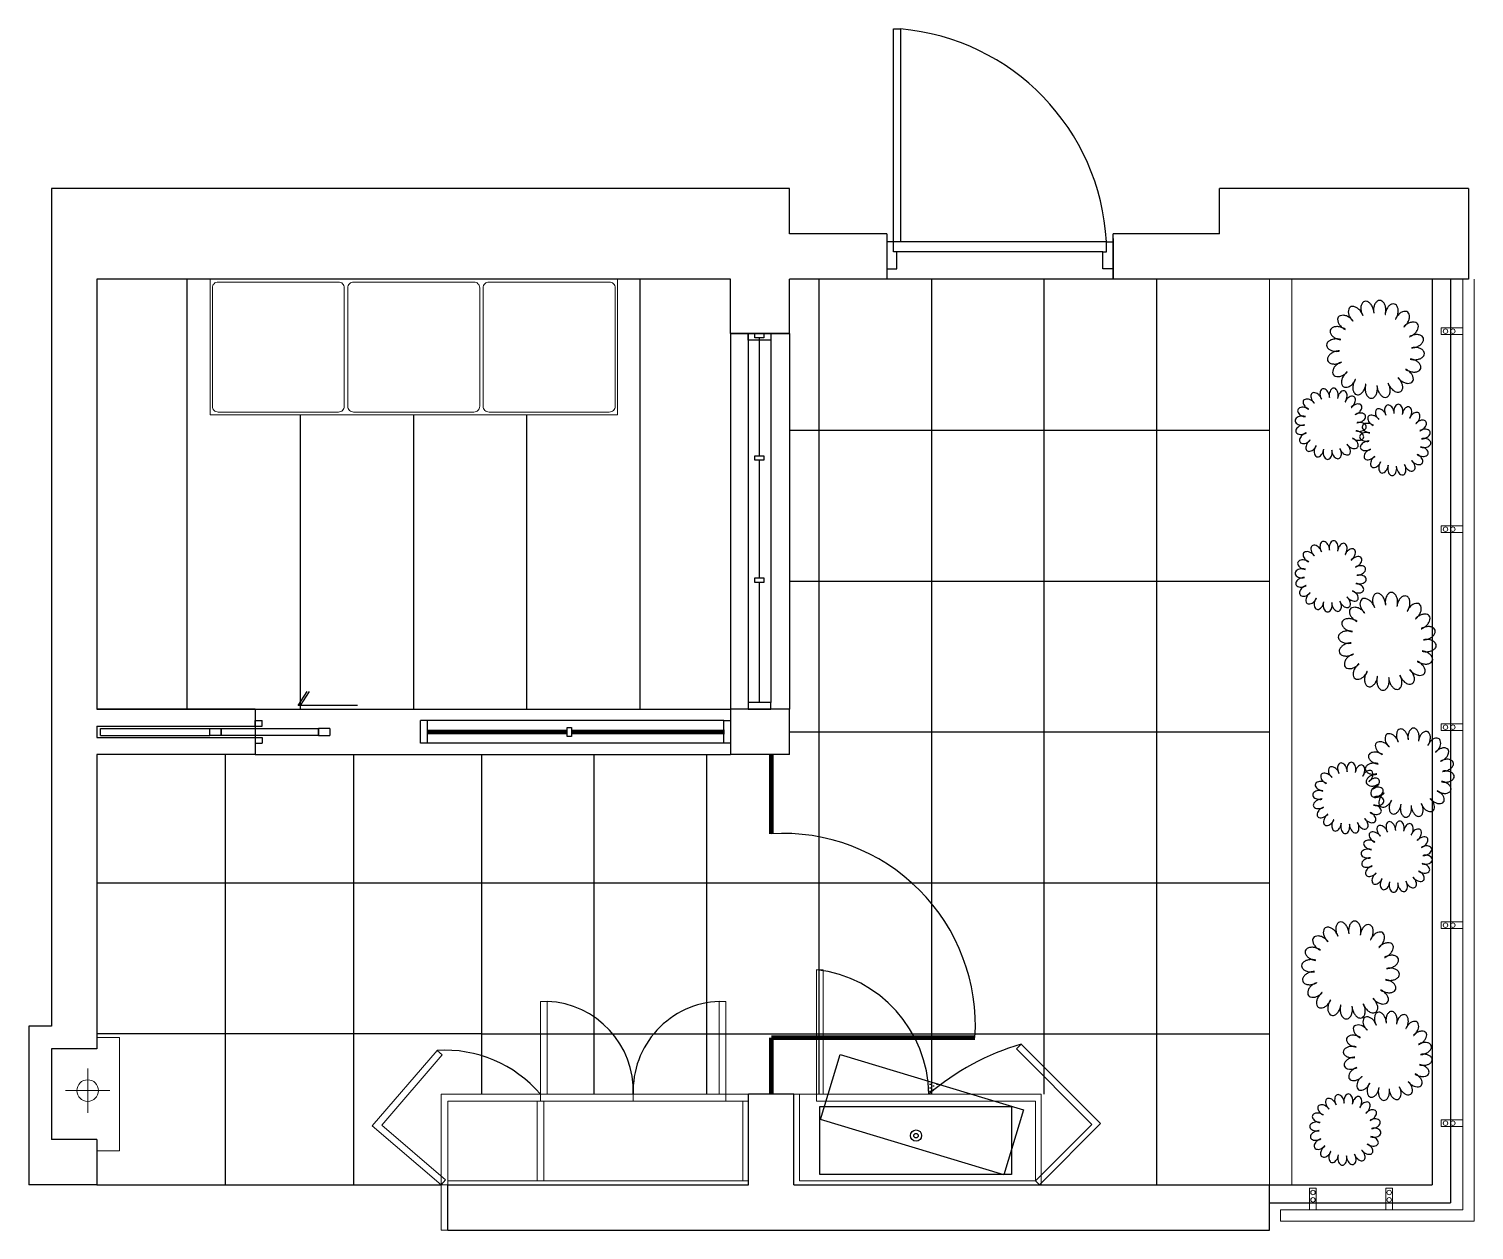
# Model space of a CAD drawing. Header units: millimetres. Extents: x -26121 to -19736, y 6810 to 12115.
import ezdxf

# ---------------------------------------------------------------- set-up
doc = ezdxf.new("R2010")
doc.units = ezdxf.units.MM
doc.linetypes.add('DASHED', pattern=[0.75, 0.5, -0.25])
for name, color, linetype in [('2sec', 2, 'Continuous'), ('4ele', 4, 'Continuous'), ('4win', 4, 'Continuous'), ('5dor', 5, 'Continuous'), ('5fur', 5, 'DASHED'), ('5pat', 5, 'Continuous'), ('8tre', 8, 'Continuous'), ('9hat', 9, 'Continuous')]:
    doc.layers.add(name, color=color, linetype=linetype)
doc.layers.add('6fin', color=6, linetype='Continuous', lineweight=20)
doc.layers.add('6fur', color=7, linetype='Continuous', lineweight=20)

# ---------------------------------------------------------------- blocks, each defined once
blk = doc.blocks.new('P14')
for points in [[(-95, 476, 0.147375), (-114, 463, 0.107136), (-128, 435, 0.076467), (-131, 402, 0.063414), (-123, 362, 0.046316), (-112, 336, 0.076467)], [(2, 358, 0.008007), (2, 361, 0.063414), (-5, 401, 0.063414), (-22, 437, 0.076467), (-44, 462, 0.107136), (-72, 477, 0.147375), (-95, 476, 0.147375)], [(59, 487, 0.147375), (37, 480, 0.107136), (15, 458, 0.076467), (2, 427, 0.063414), (-3, 388, 0.046316), (0, 359, 0.076467)], [(115, 345, 0.008007), (116, 348, 0.063414), (121, 388, 0.063414), (116, 427, 0.076467), (103, 458, 0.107136), (81, 480, 0.147375), (59, 487, 0.147375)], [(209, 450, 0.147375), (186, 450, 0.107136), (158, 436, 0.076467), (136, 411, 0.063414), (119, 375, 0.046316), (113, 346, 0.076467)], [(218, 297, 0.008007), (220, 300, 0.063414), (237, 336, 0.063414), (245, 376, 0.076467), (242, 409, 0.107136), (228, 437, 0.147375), (209, 450, 0.147375)], [(-356, 319, 0.147375), (-364, 297, 0.107136), (-359, 266, 0.076467), (-342, 237, 0.063414), (-312, 210, 0.046316), (-287, 195, 0.076467)], [(-208, 280, 0.008007), (-210, 283, 0.063414), (-239, 310, 0.063414), (-275, 330, 0.076467), (-307, 337, 0.107136), (-338, 332, 0.147375), (-356, 319, 0.147375)], [(-238, 418, 0.147375), (-252, 400, 0.107136), (-257, 369, 0.076467), (-249, 336, 0.063414), (-230, 301, 0.046316), (-211, 279, 0.076467)], [(-109, 336, 0.008007), (-110, 339, 0.063414), (-130, 374, 0.063414), (-157, 403, 0.076467), (-186, 420, 0.107136), (-216, 426, 0.147375), (-238, 418, 0.147375)], [(340, 368, 0.147375), (318, 376, 0.107136), (287, 371, 0.076467), (259, 354, 0.063414), (231, 324, 0.046316), (216, 299, 0.076467)], [(302, 220, 0.008007), (304, 222, 0.063414), (332, 252, 0.063414), (351, 287, 0.076467), (358, 319, 0.107136), (354, 350, 0.147375), (340, 368, 0.147375)], [(-438, 187, 0.147375), (-438, 164, 0.107136), (-424, 137, 0.076467), (-399, 115, 0.063414), (-363, 98, 0.046316), (-334, 91, 0.076467)], [(-285, 197, 0.008007), (-288, 199, 0.063414), (-324, 216, 0.063414), (-364, 223, 0.076467), (-397, 220, 0.107136), (-425, 206, 0.147375), (-438, 187, 0.147375)], [(439, 250, 0.147375), (421, 264, 0.107136), (390, 269, 0.076467), (358, 261, 0.063414), (322, 242, 0.046316), (300, 223, 0.076467)], [(357, 121, 0.008007), (360, 122, 0.063414), (395, 142, 0.063414), (425, 169, 0.076467), (442, 198, 0.107136), (447, 229, 0.147375), (439, 250, 0.147375)], [(-333, 94, 0.008007), (-336, 95, 0.063414), (-376, 100, 0.063414), (-415, 95, 0.076467), (-446, 81, 0.107136), (-468, 60, 0.147375), (-475, 38, 0.147375)], [(-475, 38, 0.147375), (-468, 16, 0.107136), (-446, -6, 0.076467), (-415, -19, 0.063414), (-376, -25, 0.046316), (-347, -22, 0.076467)], [(497, 107, 0.147375), (484, 126, 0.107136), (456, 140, 0.076467), (423, 143, 0.063414), (384, 136, 0.046316), (357, 124, 0.076467)], [(379, 10, 0.008007), (383, 10, 0.063414), (422, 17, 0.063414), (458, 35, 0.076467), (483, 56, 0.107136), (498, 84, 0.147375), (497, 107, 0.147375)], [(508, -47, 0.147375), (502, -25, 0.107136), (479, -3, 0.076467), (449, 10, 0.063414), (409, 15, 0.046316), (380, 13, 0.076467)], [(-346, -19, 0.008007), (-349, -19, 0.063414), (-389, -27, 0.063414), (-425, -44, 0.076467), (-450, -66, 0.107136), (-465, -93, 0.147375), (-464, -116, 0.147375)], [(-464, -116, 0.147375), (-451, -135, 0.107136), (-423, -149, 0.076467), (-390, -152, 0.063414), (-350, -145, 0.046316), (-323, -133, 0.076467)], [(-324, -130, 0.008007), (-327, -132, 0.063414), (-362, -151, 0.063414), (-391, -178, 0.076467), (-408, -207, 0.107136), (-414, -238, 0.147375), (-406, -260, 0.147375)], [(366, -103, 0.008007), (369, -104, 0.063414), (409, -109, 0.063414), (449, -104, 0.076467), (479, -91, 0.107136), (502, -69, 0.147375), (508, -47, 0.147375)], [(471, -197, 0.147375), (472, -174, 0.107136), (457, -146, 0.076467), (432, -124, 0.063414), (396, -107, 0.046316), (367, -101, 0.076467)], [(-406, -260, 0.147375), (-388, -273, 0.107136), (-357, -278, 0.076467), (-324, -271, 0.063414), (-289, -251, 0.046316), (-267, -232, 0.076467)], [(-268, -229, 0.008007), (-271, -232, 0.063414), (-298, -261, 0.063414), (-318, -296, 0.076467), (-325, -328, 0.107136), (-320, -359, 0.147375), (-307, -378, 0.147375)], [(241, -289, 0.008007), (244, -292, 0.063414), (273, -320, 0.063414), (308, -339, 0.076467), (340, -346, 0.107136), (371, -342, 0.147375), (390, -328, 0.147375)], [(272, -427, 0.147375), (285, -409, 0.107136), (290, -378, 0.076467), (283, -345, 0.063414), (263, -310, 0.046316), (244, -288, 0.076467)], [(319, -206, 0.008007), (321, -208, 0.063414), (358, -225, 0.063414), (397, -233, 0.076467), (430, -229, 0.107136), (458, -216, 0.147375), (471, -197, 0.147375)], [(390, -328, 0.147375), (397, -306, 0.107136), (392, -275, 0.076467), (375, -247, 0.063414), (346, -219, 0.046316), (321, -204, 0.076467)], [(-307, -378, 0.147375), (-285, -385, 0.107136), (-254, -380, 0.076467), (-225, -363, 0.063414), (-198, -334, 0.046316), (-183, -309, 0.076467)], [(-185, -306, 0.008007), (-187, -309, 0.063414), (-204, -346, 0.063414), (-211, -385, 0.076467), (-208, -418, 0.107136), (-194, -446, 0.147375), (-175, -459, 0.147375)], [(-175, -459, 0.147375), (-152, -460, 0.107136), (-125, -445, 0.076467), (-103, -420, 0.063414), (-86, -384, 0.046316), (-79, -355, 0.076467)], [(-82, -354, 0.008007), (-83, -357, 0.063414), (-88, -397, 0.063414), (-83, -437, 0.076467), (-69, -467, 0.107136), (-48, -490, 0.147375), (-26, -496, 0.147375)], [(-26, -496, 0.147375), (-4, -490, 0.107136), (18, -467, 0.076467), (31, -437, 0.063414), (37, -397, 0.046316), (34, -368, 0.076467)], [(31, -367, 0.008007), (31, -371, 0.063414), (39, -410, 0.063414), (56, -446, 0.076467), (78, -471, 0.107136), (105, -486, 0.147375), (128, -485, 0.147375)], [(128, -485, 0.147375), (147, -472, 0.107136), (161, -444, 0.076467), (164, -411, 0.063414), (157, -372, 0.046316), (145, -345, 0.076467)], [(142, -345, 0.008007), (144, -348, 0.063414), (163, -383, 0.063414), (190, -413, 0.076467), (219, -430, 0.107136), (250, -435, 0.147375), (272, -427, 0.147375)]]:
    blk.add_lwpolyline(points, format="xyb")

msp = doc.modelspace()

# ---------------------------------------------------------------- hatches: boundary and pattern name
at = {"layer": '5pat'}
h = msp.add_hatch(dxfattribs=at)
h.set_pattern_fill('DOTS', color=8, scale=250, angle=90, style=0)
h.set_pattern_definition([(270, (145782.324, 232118.165), (15.625, -7.8125), [0, -15.625])])
h.paths.add_polyline_path([(-22144.9, 7409.5, -0.003832), (-22132, 7420.4), (-22132, 7463), (-22148.7, 7468.1, -0.026174)])
h.paths.add_polyline_path([(-22093.2, 7451.3), (-22132, 7463), (-22132, 7420.4, -0.011319)])

# ---------------------------------------------------------------- linework, layer by layer
at = {"layer": '2sec'}
for p, q in [((-26020.6, 11409.5), (-26020.6, 7709.5)), ((-22760.4, 11209.5), (-22760.4, 11409.5)), ((-20860.4, 11209.5), (-20860.4, 11409.5)), ((-22330.6, 11209.5), (-22760.4, 11209.5)), ((-20860.4, 11209.5), (-21330.6, 11209.5)), ((-25820.6, 11009.5), (-25820.6, 9109.5)), ((-22760.4, 10769.5), (-22760.4, 11009.5)), ((-25820.6, 9109.5), (-25120.6, 9109.5)), ((-22760.4, 8909.5), (-22760.4, 9109.5)), ((-25820.6, 8909.5), (-25820.6, 7609.5)), ((-26120.6, 7709.5), (-26120.6, 7009.5)), ((-26020.6, 7709.5), (-26120.6, 7709.5)), ((-26020.6, 7609.5), (-26020.6, 7209.5)), ((-25820.6, 7609.5), (-26020.6, 7609.5)), ((-22741.1, 7409.5), (-22941.1, 7409.5)), ((-25820.6, 7209.5), (-26020.6, 7209.5)), ((-25820.6, 7209.5), (-25820.6, 7009.5)), ((-25820.6, 7009.5), (-26120.6, 7009.5)), ((-24270.6, 7009.5), (-22941.1, 7009.5)), ((-24270.6, 6809.5), (-24270.6, 7009.5)), ((-24228.9, 7009.5), (-22941.1, 7009.5)), ((-22741.1, 7009.5), (-20640.6, 7009.5)), ((-20640.6, 6809.5), (-20640.6, 7009.5)), ((-24270.6, 6809.5), (-20640.6, 6809.5))]:
    msp.add_line(p, q, dxfattribs=at)
at = {"layer": '2sec', "linetype": 'Continuous'}
for p, q in [((-22760.4, 11409.5), (-26020.6, 11409.5)), ((-19760.4, 11409.5), (-20860.4, 11409.5)), ((-19760.4, 11409.5), (-20660.4, 11409.5)), ((-19760.4, 11409.5), (-19760.4, 11009.5)), ((-22330.6, 11209.5), (-22330.6, 11009.5)), ((-21330.6, 11009.5), (-21330.6, 11209.5)), ((-23020.4, 11009.5), (-25820.6, 11009.5)), ((-23020.4, 10769.5), (-23020.4, 11009.5)), ((-22330.6, 11009.5), (-22760.4, 11009.5)), ((-19760.4, 11009.5), (-21330.6, 11009.5)), ((-22760.4, 10769.5), (-23020.4, 10769.5)), ((-22760.4, 10769.5), (-23020.4, 10769.5)), ((-25120.6, 9109.5), (-25820.6, 9109.5)), ((-25120.6, 9109.5), (-25120.6, 8909.5)), ((-22760.4, 9109.5), (-23020.4, 9109.5)), ((-23020.4, 9109.5), (-23020.4, 8909.5)), ((-25120.6, 8909.5), (-25820.6, 8909.5)), ((-22760.4, 8909.5), (-23020.4, 8909.5))]:
    msp.add_line(p, q, dxfattribs=at)
at = {"layer": '2sec'}
for points in [[(-22941.1, 7009.5), (-22941.1, 7409.5)], [(-22741.1, 7009.5), (-22741.1, 7409.5)]]:
    msp.add_lwpolyline(points, dxfattribs=at)
at = {"layer": '4ele', "linetype": 'Continuous'}
for p, q in [((-22330.6, 11189.5), (-22330.6, 11009.5)), ((-21360.6, 11174.5), (-22270.6, 11174.5)), ((-21330.6, 11189.5), (-21330.6, 11009.5)), ((-21375.6, 11129.5), (-22285.6, 11129.5))]:
    msp.add_line(p, q, dxfattribs=at)
at = {"layer": '4ele'}
for p, q in [((-19920.6, 11009.5), (-19920.6, 7009.5)), ((-19840.6, 11009.5), (-19840.6, 6929.5)), ((-20640.6, 7009.5), (-19920.6, 7009.5)), ((-20640.6, 6929.5), (-19840.6, 6929.5))]:
    msp.add_line(p, q, dxfattribs=at)
at = {"layer": '4ele', "linetype": 'Continuous'}
msp.add_lwpolyline([(-22270.6, 12114.5), (-22270.6, 11174.5), (-22300.6, 11174.5), (-22300.6, 11174.5), (-22300.6, 12114.5), (-22270.6, 12114.5)], dxfattribs=at)
for points in [[(-22285.6, 11129.5), (-22300.6, 11129.5), (-22300.6, 11134.5), (-22300.6, 11174.5), (-22330.6, 11174.5), (-22330.6, 11054.5), (-22285.6, 11054.5)], [(-21360.6, 11174.5), (-21330.6, 11174.5), (-21330.6, 11054.5), (-21375.6, 11054.5), (-21375.6, 11129.5), (-21360.6, 11129.5), (-21360.6, 11134.5)], [(-23722.9, 9029.5), (-23722.9, 8989.5), (-23742.9, 8989.5), (-23742.9, 9029.5)], [(-23020.4, 9059.5), (-23020.4, 8959.5), (-23050.4, 8959.5), (-23050.4, 9059.5)]]:
    msp.add_lwpolyline(points, close=True, dxfattribs=at)
at = {"layer": '4ele', "linetype": 'Continuous', "const_width": 20}
for points in [[(-22840.6, 8559.5), (-22840.6, 8909.5)], [(-22841.1, 7409.5), (-22841.1, 7659.5)], [(-22841.1, 7659.5), (-21941.1, 7659.5)]]:
    msp.add_lwpolyline(points, dxfattribs=at)
at = {"layer": '4ele', "linetype": 'Continuous'}
for centre, radius, start, end in [((-22357.2, 11120.2), 998.1, 3.11907, 85.02285), ((-22788, 7712.6), 848.6, 356.41563, 93.55254)]:
    msp.add_arc(centre, radius, start, end, dxfattribs=at)
at = {"layer": '4win', "linetype": 'Continuous'}
for p, q in [((-23020.4, 10769.5), (-23020.4, 9109.5)), ((-23020.4, 10769.5), (-22820.4, 10769.5)), ((-23020.4, 10769.5), (-22760.4, 10769.5)), ((-22943.2, 10769.5), (-22943.2, 9139.5)), ((-22893.4, 10229.5), (-22893.4, 10749.5)), ((-22843.3, 10769.5), (-22843.3, 9139.5)), ((-22760.4, 10769.5), (-22760.4, 9109.5)), ((-22893.4, 9689.5), (-22893.4, 10209.5)), ((-22893.2, 9139.5), (-22893.2, 9669.5)), ((-25820.6, 9034.5), (-25820.6, 8984.5)), ((-25820.6, 9034.5), (-25120.6, 9034.5)), ((-25820.6, 9034.5), (-25120.6, 9034.5)), ((-25803.6, 8994.5), (-25803.6, 9024.5)), ((-25803.6, 9024.5), (-25320.6, 9024.5)), ((-25320.6, 8994.5), (-25320.6, 9024.5)), ((-25320.6, 9024.5), (-25270.6, 9024.5)), ((-25270.6, 9024.5), (-25270.6, 8994.5)), ((-25270.6, 9024.5), (-25270.6, 8994.5)), ((-25270.6, 8994.5), (-25270.6, 9024.5)), ((-25270.6, 9024.5), (-24840.7, 9024.5)), ((-25120.6, 9059.5), (-25090.6, 9059.5)), ((-25120.6, 9059.5), (-25090.6, 9059.5)), ((-25120.6, 9034.5), (-25120.6, 9059.5)), ((-25120.6, 9034.5), (-25090.6, 9034.5)), ((-25090.6, 9034.5), (-25090.6, 9059.5)), ((-24840.7, 9024.5), (-24840.7, 8994.5)), ((-24840.7, 8994.5), (-24840.7, 9024.5)), ((-24790.7, 9024.5), (-24840.7, 9024.5)), ((-24790.7, 9024.5), (-24790.7, 8994.5)), ((-24360.6, 9059.5), (-24390.6, 9059.5)), ((-24390.6, 8959.5), (-24390.6, 9059.5)), ((-23050.4, 9059.5), (-24360.6, 9059.5)), ((-24360.6, 9059.5), (-24360.6, 8959.5)), ((-25820.6, 8984.5), (-25120.6, 8984.5)), ((-25803.6, 8994.5), (-25320.6, 8994.5)), ((-25270.6, 8994.5), (-25320.6, 8994.5)), ((-24840.7, 8994.5), (-25270.6, 8994.5)), ((-25120.6, 8984.5), (-25090.6, 8984.5)), ((-25120.6, 8984.5), (-25120.6, 8959.5)), ((-25120.6, 8959.5), (-25090.6, 8959.5)), ((-25120.6, 8959.5), (-25090.6, 8959.5)), ((-25090.6, 8984.5), (-25090.6, 8959.5)), ((-24840.7, 8994.5), (-24790.7, 8994.5)), ((-24360.6, 8959.5), (-24390.6, 8959.5)), ((-23050.4, 8959.5), (-24360.6, 8959.5))]:
    msp.add_line(p, q, dxfattribs=at)
for points in [[(-22943.3, 10769.5), (-22843.3, 10769.5), (-22843.3, 10739.5), (-22943.3, 10739.5)], [(-22913.4, 10769.5), (-22873.4, 10769.5), (-22873.4, 10749.5), (-22913.4, 10749.5)], [(-22913.4, 10229.5), (-22873.4, 10229.5), (-22873.4, 10209.5), (-22913.4, 10209.5)], [(-22913.4, 9689.5), (-22873.4, 9689.5), (-22873.4, 9669.5), (-22913.4, 9669.5)], [(-22943.3, 9109.5), (-22843.3, 9109.5), (-22843.3, 9139.5), (-22943.2, 9139.5)]]:
    msp.add_lwpolyline(points, close=True, dxfattribs=at)
at = {"layer": '5dor', "linetype": 'Continuous'}
for p, q in [((-24931.6, 9126.9), (-24891, 9188.2)), ((-24921.3, 9126.9), (-24880.7, 9188.2)), ((-24668.4, 9126.9), (-24931.6, 9126.9))]:
    msp.add_line(p, q, dxfattribs=at)
at = {"layer": '5dor', "linetype": 'Continuous', "const_width": 20}
for points in [[(-24360.6, 9009.5), (-23742.9, 9009.5)], [(-23722.9, 9009.5), (-23047.3, 9009.5)]]:
    msp.add_lwpolyline(points, dxfattribs=at)
at = {"layer": '5dor', "linetype": 'Continuous'}
for centre, radius, start, end in [((-22705.9, 7402.1), 561.1, 0.75316, 83.36499), ((-23845.8, 7424.5), 395.1, 357.82434, 87.82434), ((-23056.1, 7424.5), 395.1, 92.17566, 182.17566), ((-24284.9, 7045.1), 559.2, 40.66842, 93.32106), ((-21430.1, 6578.5), 1096.1, 106.2444, 130.69846)]:
    msp.add_arc(centre, radius, start, end, dxfattribs=at)
at = {"layer": '5fur', "linetype": 'Continuous'}
for points in [[(-21726.1, 7340), (-21813.2, 7052.9), (-22623.7, 7298.6), (-22536.6, 7585.7)], [(-21779.4, 7355.6), (-21779.4, 7055.6), (-22626.4, 7055.6), (-22626.4, 7355.6)]]:
    msp.add_lwpolyline(points, close=True, dxfattribs=at)
for radius in [25, 10]:
    msp.add_circle((-22201.6, 7226.7), radius, dxfattribs=at)
at = {"layer": '5pat'}
for p, q in [((-22629.2, 7409.5), (-22629.2, 11009.5)), ((-22132, 7409.5), (-22132, 11009.5)), ((-21634.9, 7409.5), (-21634.9, 11009.5)), ((-21137.7, 7009.5), (-21137.7, 11009.5)), ((-22760.4, 10342.8), (-20640.6, 10342.8)), ((-22760.4, 9676.2), (-20640.6, 9676.2)), ((-22760.4, 9009.5), (-20640.6, 9009.5)), ((-25253.9, 8909.5), (-25253.9, 7009.5)), ((-24687.3, 8909.5), (-24687.3, 7009.5)), ((-24120.6, 8909.5), (-24120.6, 7409.5)), ((-23623.5, 7409.5), (-23623.5, 8909.5)), ((-23126.3, 7409.5), (-23126.3, 8909.5)), ((-25820.6, 8342.8), (-20640.6, 8342.8)), ((-24120.6, 7676.2), (-25820.6, 7676.2)), ((-24120.6, 7676.2), (-20640.6, 7676.2)), ((-25820.6, 7009.5), (-24300, 7009.5))]:
    msp.add_line(p, q, dxfattribs=at)
at = {"layer": '5pat', "linetype": 'Continuous'}
for p, q in [((-21330.6, 11009.5), (-22330.6, 11009.5)), ((-25120.6, 8909.5), (-23020.4, 8909.5))]:
    msp.add_line(p, q, dxfattribs=at)
at = {"layer": '6fin'}
for p, q in [((-20640.6, 7009.5), (-20640.6, 11009.5)), ((-20540.6, 7009.5), (-20540.6, 11009.5)), ((-20463.1, 6994.4), (-20433.1, 6994.4)), ((-20126.3, 6994.4), (-20096.3, 6994.4))]:
    msp.add_line(p, q, dxfattribs=at)
at = {"layer": '6fin', "linetype": 'Continuous'}
for p, q in [((-19786.1, 11009.5), (-19786.1, 6899.5)), ((-19736.1, 11009.5), (-19736.1, 6849.5)), ((-19881, 10794.5), (-19881, 10764.5)), ((-19786.1, 10794.5), (-19881, 10794.5)), ((-19881, 10764.5), (-19786.1, 10764.5)), ((-19881, 9920.1), (-19881, 9890.1)), ((-19786.1, 9920.1), (-19881, 9920.1)), ((-19881, 9890.1), (-19786.1, 9890.1)), ((-19881, 9045.6), (-19881, 9015.6)), ((-19786.1, 9045.6), (-19881, 9045.6)), ((-19881, 9015.6), (-19786.1, 9015.6)), ((-19881, 8171.2), (-19881, 8141.2)), ((-19786.1, 8171.2), (-19881, 8171.2)), ((-19881, 8141.2), (-19786.1, 8141.2)), ((-19881, 7296.8), (-19881, 7266.8)), ((-19786.1, 7296.8), (-19881, 7296.8)), ((-19881, 7266.8), (-19786.1, 7266.8)), ((-20463.1, 6899.5), (-20463.1, 6994.4)), ((-20433.1, 6994.4), (-20433.1, 6899.5)), ((-20126.3, 6899.5), (-20126.3, 6994.4)), ((-20096.3, 6994.4), (-20096.3, 6899.5)), ((-19786.1, 6899.5), (-20590.6, 6899.5)), ((-20590.6, 6899.5), (-20590.6, 6849.5)), ((-19736.1, 6849.5), (-20590.6, 6849.5))]:
    msp.add_line(p, q, dxfattribs=at)
for centre in [(-19862.3, 10779.3), (-19829.7, 10779.3), (-19862.3, 9904.9), (-19829.7, 9904.9), (-19862.3, 9030.4), (-19829.7, 9030.4), (-19862.3, 8156), (-19829.7, 8156), (-19862.3, 7281.6), (-19829.7, 7281.6)]:
    msp.add_circle(centre, 10, dxfattribs=at)
at = {"layer": '6fin'}
for centre in [(-20447.9, 6975.7), (-20111.1, 6975.7), (-20447.9, 6942.8), (-20111.1, 6942.8)]:
    msp.add_circle(centre, 10, dxfattribs=at)
at = {"layer": '6fur'}
for p, q in [((-25820.6, 7659.5), (-25720.6, 7659.5)), ((-25720.6, 7659.5), (-25720.6, 7159.5)), ((-25861, 7523.2), (-25861, 7327.6)), ((-25763.2, 7425.4), (-25958.8, 7425.4)), ((-24300, 6809.5), (-24300, 7409.5)), ((-24300, 7009.5), (-24300, 7409.5)), ((-24300, 7409.5), (-22941.1, 7409.5)), ((-23860.8, 7409.5), (-23860.8, 7379.5)), ((-23450.9, 7409.5), (-23450.9, 7379.5)), ((-23041.1, 7409.5), (-23041.1, 7379.5)), ((-22941.1, 7409.5), (-22941.1, 7009.5)), ((-22741.1, 7409.5), (-22641.1, 7409.5)), ((-22716.1, 7409.5), (-22716.1, 7027.5)), ((-22641.1, 7379.5), (-22641.1, 7409.5)), ((-22641.1, 7409.5), (-22144.9, 7409.5)), ((-21648.6, 7409.5), (-21648.6, 7379.5)), ((-24270.6, 7379.5), (-24270.6, 7009.5)), ((-24270.6, 7379.5), (-22941.1, 7379.5)), ((-23875.8, 7379.5), (-23875.8, 7027.5)), ((-23845.8, 7379.5), (-23845.8, 7027.5)), ((-22966.1, 7379.5), (-22966.1, 7027.5)), ((-21673.6, 7379.5), (-22641.1, 7379.5)), ((-21673.6, 7379.5), (-21673.6, 7027.5)), ((-21648.6, 7379.5), (-21648.6, 7009.5)), ((-25720.6, 7159.5), (-25820.6, 7159.5)), ((-22941.1, 7027.5), (-24270.6, 7027.5)), ((-22716.1, 7027.5), (-21673.6, 7027.5)), ((-24270.6, 7009.5), (-24300, 7009.5)), ((-24270.6, 6809.5), (-24300, 6809.5))]:
    msp.add_line(p, q, dxfattribs=at)
for points in [[(-25320.5, 11009.5), (-25320.5, 10409.5), (-23520.5, 10409.5), (-23520.5, 11009.5)], [(-22641.1, 7959.5), (-22641.1, 7409.5), (-22611.1, 7409.5), (-22611.1, 7959.5)], [(-23830.8, 7409.5), (-23830.8, 7819.3), (-23860.8, 7819.3), (-23860.8, 7409.5)], [(-23071.1, 7409.5), (-23071.1, 7819.3), (-23041.1, 7819.3), (-23041.1, 7409.5)], [(-24300, 7009.5), (-24603.5, 7270.1), (-24317.3, 7603.3), (-24294.5, 7583.8), (-24561.6, 7272.9), (-24280.9, 7031.8)], [(-21655.9, 7009.8), (-21385.8, 7279.9), (-21736.7, 7630.9), (-21757.9, 7609.6), (-21424.7, 7276.4), (-21673.6, 7027.5)]]:
    msp.add_lwpolyline(points, close=True, dxfattribs=at)
for points in [[(-24753.1, 10422.4), (-25284.5, 10422.4, -0.414214), (-25310.2, 10448.1), (-25310.2, 10970.9, -0.414214), (-25284.5, 10996.7), (-24753.1, 10996.7, -0.414214), (-24727.3, 10970.9), (-24727.3, 10448.1, -0.414214)], [(-24686.2, 10422.4), (-24154.8, 10422.4, 0.414214), (-24129.1, 10448.1), (-24129.1, 10970.9, 0.414214), (-24154.8, 10996.7), (-24686.2, 10996.7, 0.414214), (-24711.9, 10970.9), (-24711.9, 10448.1, 0.414214)], [(-24088, 10422.4), (-23556.5, 10422.4, 0.414214), (-23530.8, 10448.1), (-23530.8, 10970.9, 0.414214), (-23556.5, 10996.7), (-24088, 10996.7, 0.414214), (-24113.7, 10970.9), (-24113.7, 10448.1, 0.414214)]]:
    msp.add_lwpolyline(points, format="xyb", close=True, dxfattribs=at)
msp.add_lwpolyline([(-21648.6, 7409.5), (-22741.1, 7409.5)], dxfattribs=at)
msp.add_circle((-25861, 7425.4), 47.8, dxfattribs=at)
at = {"layer": '9hat', "linetype": 'Continuous'}
for p, q in [((-25420.8, 9109.5), (-25420.8, 11009.5)), ((-23420.2, 9109.5), (-23420.2, 11009.5)), ((-24920.7, 9109.5), (-24920.7, 10409.5)), ((-24420.5, 9109.5), (-24420.5, 10409.5)), ((-23920.4, 9109.5), (-23920.4, 10409.5)), ((-25120.6, 9109.5), (-23020.4, 9109.5))]:
    msp.add_line(p, q, dxfattribs=at)

# ---------------------------------------------------------------- block references
at = {"layer": '8tre', "color": 2, "rotation": 270}
for p, xscale, yscale, zscale in [((-20169.6, 10706.7), 0.4399999999441206, 0.4400000000023283, 0.4400000000000001), ((-20368.2, 10375.9), 0.3199999999487773, 0.3200000000069849, 0.3200000000000001), ((-20082.9, 10304.6), 0.3199999999487773, 0.3200000000069849, 0.3200000000000001), ((-20368.2, 9701.9), 0.3199999999487773, 0.3200000000069849, 0.3200000000000001), ((-20117.8, 9417.1), 0.4399999999441206, 0.4400000000023283, 0.4400000000000001), ((-20018.4, 8836.3), 0.4000000000232831, 0.4000000000232831, 0.4), ((-20290.4, 8723.4), 0.3199999999487773, 0.3200000000069849, 0.3200000000000001), ((-20076.4, 8464.2), 0.3199999999487773, 0.3200000000069849, 0.3200000000000001), ((-20279.9, 7965.5), 0.4399999999441206, 0.4400000000023283, 0.4400000000000001), ((-20115.7, 7585.6), 0.4000000000232831, 0.4000000000232831, 0.4), ((-20303.4, 7258.8), 0.3199999999487773, 0.3200000000069849, 0.3200000000000001)]:
    msp.add_blockref('P14', p, dxfattribs=dict(at, xscale=xscale, yscale=yscale, zscale=zscale))

doc.saveas('drawing.dxf')
